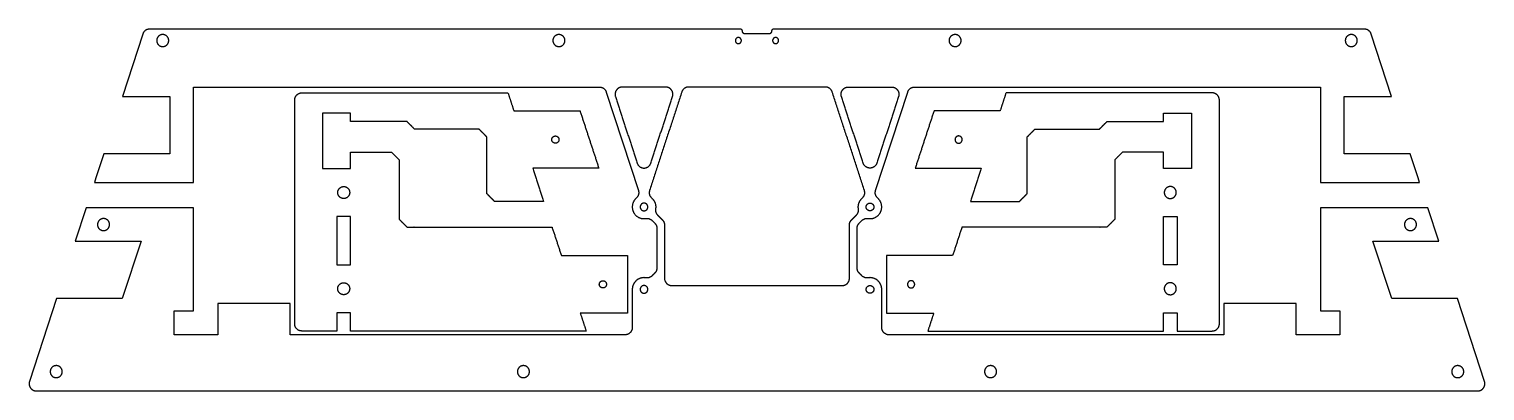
# Model space of a CAD drawing. Header units: inches. Extents: x 13.9 to 37.8, y -9.3 to -3.3.
import ezdxf

# ---------------------------------------------------------------- set-up
doc = ezdxf.new("R2010")
doc.units = ezdxf.units.IN
doc.header["$MEASUREMENT"] = 0
doc.layers.add('cut clear acryl', color=1, linetype='Continuous', true_color=0xfb0007)

msp = doc.modelspace()

# ---------------------------------------------------------------- linework, layer by layer
at = {"layer": 'cut clear acryl'}
for p, q in [((15.782, -3.419), (15.45, -4.438)), ((25.562, -3.337), (15.894, -3.337)), ((25.601, -3.377), (25.601, -3.377)), ((25.838, -3.416), (25.641, -3.416)), ((26.034, -3.416), (25.838, -3.416)), ((26.074, -3.377), (26.074, -3.377)), ((35.781, -3.337), (26.113, -3.337)), ((36.226, -4.438), (35.893, -3.419)), ((16.615, -5.846), (16.615, -4.286)), ((16.615, -4.286), (16.645, -4.286)), ((16.645, -4.286), (20.533, -4.286)), ((20.533, -4.286), (22.056, -4.286)), ((22.056, -4.286), (23.258, -4.286)), ((25.838, -4.286), (24.717, -4.286)), ((26.958, -4.286), (25.838, -4.286)), ((28.417, -4.286), (29.619, -4.286)), ((29.619, -4.286), (31.143, -4.286)), ((31.143, -4.286), (35.03, -4.286)), ((35.03, -4.286), (35.06, -4.286)), ((35.06, -4.286), (35.06, -5.846)), ((15.45, -4.438), (16.223, -4.438)), ((16.223, -4.438), (16.223, -5.38)), ((23.37, -4.368), (23.896, -5.979)), ((27.779, -5.979), (28.305, -4.368)), ((35.452, -5.38), (35.452, -4.438)), ((35.452, -4.438), (36.226, -4.438)), ((15.143, -5.38), (15.015, -5.771)), ((16.223, -5.38), (15.143, -5.38)), ((36.533, -5.38), (35.452, -5.38)), ((36.66, -5.771), (36.533, -5.38)), ((15.015, -5.771), (14.99, -5.846)), ((14.99, -5.846), (16.615, -5.846)), ((35.06, -5.846), (36.685, -5.846)), ((36.685, -5.846), (36.66, -5.771)), ((14.853, -6.266), (14.677, -6.808)), ((16.615, -6.266), (14.853, -6.266)), ((16.615, -7.83), (16.615, -6.266)), ((36.822, -6.266), (35.06, -6.266)), ((35.06, -6.266), (35.06, -7.83)), ((36.999, -6.808), (36.822, -6.266)), ((24.121, -6.471), (24.163, -6.514)), ((24.198, -6.597), (24.198, -7.25)), ((24.324, -6.545), (24.324, -7.303)), ((27.351, -7.303), (27.351, -6.545)), ((27.477, -7.25), (27.477, -6.597)), ((27.512, -6.514), (27.554, -6.471)), ((14.677, -6.808), (15.754, -6.808)), ((15.754, -6.808), (15.445, -7.75)), ((36.23, -7.75), (35.921, -6.808)), ((35.921, -6.808), (36.999, -6.808)), ((24.324, -7.303), (24.324, -7.418)), ((27.351, -7.418), (27.351, -7.303)), ((24.442, -7.536), (25.838, -7.536)), ((25.838, -7.536), (27.233, -7.536)), ((14.37, -7.75), (13.927, -9.106)), ((15.445, -7.75), (14.37, -7.75)), ((16.615, -7.948), (16.615, -7.83)), ((18.195, -7.83), (17.009, -7.83)), ((17.009, -7.83), (17.009, -8.342)), ((18.195, -8.342), (18.195, -7.83)), ((23.796, -7.712), (23.796, -7.948)), ((27.88, -7.948), (27.88, -7.712)), ((34.666, -7.83), (33.48, -7.83)), ((33.48, -7.83), (33.48, -8.342)), ((34.666, -8.342), (34.666, -7.83)), ((35.06, -7.83), (35.06, -7.948)), ((37.306, -7.75), (36.23, -7.75)), ((37.748, -9.106), (37.306, -7.75)), ((16.294, -8.342), (16.294, -7.948)), ((16.294, -7.948), (16.615, -7.948)), ((35.06, -7.948), (35.381, -7.948)), ((35.381, -7.948), (35.381, -8.342)), ((17.009, -8.342), (16.294, -8.342)), ((22.056, -8.342), (20.533, -8.342)), ((31.143, -8.342), (29.619, -8.342)), ((35.381, -8.342), (34.666, -8.342)), ((14.04, -9.261), (25.838, -9.261)), ((25.838, -9.261), (37.636, -9.261))]:
    msp.add_line(p, q, dxfattribs=at)
for points, weights in [([(15.894, -3.337), (15.809, -3.337), (15.782, -3.419)], [1, 0.809348720072, 1]), ([(25.601, -3.377), (25.601, -3.337), (25.562, -3.337)], [1, 0.707106781186, 1]), ([(25.641, -3.416), (25.601, -3.416), (25.601, -3.377)], [1, 0.707106781185, 1]), ([(26.074, -3.377), (26.074, -3.416), (26.034, -3.416)], [1, 0.707106781185, 1]), ([(26.113, -3.337), (26.074, -3.337), (26.074, -3.377)], [1, 0.707106781186, 1]), ([(35.893, -3.419), (35.866, -3.337), (35.781, -3.337)], [1, 0.809348720072, 1]), ([(23.258, -4.286), (23.344, -4.286), (23.37, -4.368)], [1, 0.809348720073, 1]), ([(24.717, -4.286), (24.631, -4.286), (24.605, -4.368)], [1, 0.809348720069, 1]), ([(27.07, -4.368), (27.044, -4.286), (26.958, -4.286)], [1, 0.809348720069, 1]), ([(28.305, -4.368), (28.331, -4.286), (28.417, -4.286)], [1, 0.809348720073, 1]), ([(18.269, -4.499), (18.269, -4.381), (18.387, -4.381)], [1, 0.707106781187, 1]), ([(33.407, -4.499), (33.407, -4.381), (33.289, -4.381)], [1, 0.707106781187, 1]), ([(23.896, -5.979), (23.92, -6.053), (23.861, -6.104)], [1, 0.834453122648, 1]), ([(24.079, -5.979), (24.055, -6.053), (24.114, -6.104)], [1, 0.834453128853, 1]), ([(24.114, -6.104), (24.194, -6.175), (24.177, -6.28)], [1.05017278213, 0.895922483208, 1]), ([(27.561, -6.104), (27.62, -6.053), (27.596, -5.979)], [1, 0.834453128853, 1]), ([(27.814, -6.104), (27.755, -6.053), (27.779, -5.979)], [1, 0.834453122648, 1]), ([(24.177, -6.28), (24.167, -6.339), (24.21, -6.382)], [1, 0.889943011093, 1]), ([(27.465, -6.382), (27.508, -6.339), (27.498, -6.28)], [1, 0.889943011093, 1]), ([(24.018, -6.438), (24.078, -6.429), (24.121, -6.471)], [1, 0.889943030399, 1]), ([(24.163, -6.514), (24.198, -6.548), (24.198, -6.597)], [1, 0.923879532875, 1]), ([(24.289, -6.461), (24.324, -6.496), (24.324, -6.545)], [1, 0.923879532511, 1]), ([(27.351, -6.545), (27.351, -6.496), (27.386, -6.461)], [1, 0.923879532511, 1]), ([(27.477, -6.597), (27.477, -6.548), (27.512, -6.514)], [1, 0.923879532875, 1]), ([(27.554, -6.471), (27.597, -6.429), (27.657, -6.438)], [1, 0.889943030399, 1]), ([(24.121, -7.376), (24.078, -7.419), (24.018, -7.409)], [1, 0.889943011094, 1]), ([(24.198, -7.25), (24.198, -7.299), (24.163, -7.334)], [1, 0.923879532512, 1]), ([(27.512, -7.334), (27.477, -7.299), (27.477, -7.25)], [1, 0.923879532512, 1]), ([(27.657, -7.409), (27.597, -7.419), (27.554, -7.376)], [1, 0.889943011094, 1]), ([(24.324, -7.418), (24.324, -7.536), (24.442, -7.536)], [1, 0.707106781187, 1]), ([(27.233, -7.536), (27.351, -7.536), (27.351, -7.418)], [1, 0.707106781187, 1]), ([(18.387, -8.28), (18.269, -8.28), (18.269, -8.162)], [1, 0.707106781186, 1]), ([(23.796, -8.223), (23.796, -8.342), (23.677, -8.342)], [1, 0.707106781187, 1]), ([(27.998, -8.342), (27.88, -8.342), (27.88, -8.223)], [1, 0.707106781187, 1]), ([(33.289, -8.28), (33.407, -8.28), (33.407, -8.162)], [1, 0.707106781186, 1])]:
    msp.add_rational_spline(points, weights, degree=2, dxfattribs=at)
for points, weights, knots in [([(16.207, -3.524), (16.207, -3.623), (16.108, -3.623), (16.01, -3.623), (16.01, -3.524), (16.01, -3.426), (16.108, -3.426), (16.207, -3.426), (16.207, -3.524)], [1, 0.707106781187, 1, 0.707106781187, 1, 0.707106781187, 1, 0.707106781187, 1], [-15.707963, -15.707963, -15.707963, -11.780972, -11.780972, -7.853982, -7.853982, -3.926991, -3.926991, 0, 0, 0]), ([(22.693, -3.524), (22.693, -3.623), (22.594, -3.623), (22.496, -3.623), (22.496, -3.524), (22.496, -3.426), (22.594, -3.426), (22.693, -3.426), (22.693, -3.524)], [1, 0.707106781187, 1, 0.707106781187, 1, 0.707106781187, 1, 0.707106781187, 1], [-15.707963, -15.707963, -15.707963, -11.780972, -11.780972, -7.853982, -7.853982, -3.926991, -3.926991, 0, 0, 0]), ([(25.582, -3.524), (25.582, -3.574), (25.532, -3.574), (25.483, -3.574), (25.483, -3.524), (25.483, -3.475), (25.532, -3.475), (25.582, -3.475), (25.582, -3.524)], [1, 0.707106781187, 1, 0.707106781187, 1, 0.707106781187, 1, 0.707106781187, 1], [-7.853982, -7.853982, -7.853982, -5.890486, -5.890486, -3.926991, -3.926991, -1.963495, -1.963495, 0, 0, 0]), ([(26.093, -3.524), (26.093, -3.475), (26.143, -3.475), (26.192, -3.475), (26.192, -3.524), (26.192, -3.574), (26.143, -3.574), (26.093, -3.574), (26.093, -3.524)], [1, 0.707106781187, 1, 0.707106781187, 1, 0.707106781187, 1, 0.707106781187, 1], [-7.853982, -7.853982, -7.853982, -5.890486, -5.890486, -3.926991, -3.926991, -1.963495, -1.963495, 0, 0, 0]), ([(29.179, -3.524), (29.179, -3.623), (29.081, -3.623), (28.982, -3.623), (28.982, -3.524), (28.982, -3.426), (29.081, -3.426), (29.179, -3.426), (29.179, -3.524)], [1, 0.707106781187, 1, 0.707106781187, 1, 0.707106781187, 1, 0.707106781187, 1], [-15.707963, -15.707963, -15.707963, -11.780972, -11.780972, -7.853982, -7.853982, -3.926991, -3.926991, 0, 0, 0]), ([(35.665, -3.524), (35.665, -3.623), (35.567, -3.623), (35.469, -3.623), (35.469, -3.524), (35.469, -3.426), (35.567, -3.426), (35.665, -3.426), (35.665, -3.524)], [1, 0.707106781187, 1, 0.707106781187, 1, 0.707106781187, 1, 0.707106781187, 1], [-15.707963, -15.707963, -15.707963, -11.780972, -11.780972, -7.853982, -7.853982, -3.926991, -3.926991, 0, 0, 0]), ([(23.632, -4.286), (23.572, -4.286), (23.537, -4.335), (23.501, -4.384), (23.52, -4.441)], [1, 0.890878330607, 1, 0.890878330607, 1], [0, 0, 0, 2.829127, 2.829127, 5.658254, 5.658254, 5.658254]), ([(24.455, -4.441), (24.474, -4.384), (24.438, -4.335), (24.403, -4.286), (24.343, -4.286)], [1, 0.890878330607, 1, 0.890878330607, 1], [0, 0, 0, 2.829127, 2.829127, 5.658254, 5.658254, 5.658254]), ([(27.22, -4.441), (27.201, -4.384), (27.237, -4.335), (27.272, -4.286), (27.332, -4.286)], [1, 0.890878330607, 1, 0.890878330607, 1], [0, 0, 0, 2.829127, 2.829127, 5.658254, 5.658254, 5.658254]), ([(28.043, -4.286), (28.103, -4.286), (28.138, -4.335), (28.174, -4.384), (28.155, -4.441)], [1, 0.890878330607, 1, 0.890878330607, 1], [0, 0, 0, 2.829127, 2.829127, 5.658254, 5.658254, 5.658254]), ([(22.478, -5.146), (22.478, -5.205), (22.537, -5.205), (22.596, -5.205), (22.596, -5.146), (22.596, -5.087), (22.537, -5.087), (22.478, -5.087), (22.478, -5.146)], [1, 0.707106781187, 1, 0.707106781187, 1, 0.707106781187, 1, 0.707106781187, 1], [898.798607, 898.798607, 898.798607, 901.154802, 901.154802, 903.510996, 903.510996, 905.867191, 905.867191, 908.223385, 908.223385, 908.223385]), ([(29.197, -5.146), (29.197, -5.205), (29.138, -5.205), (29.079, -5.205), (29.079, -5.146), (29.079, -5.087), (29.138, -5.087), (29.197, -5.087), (29.197, -5.146)], [1, 0.707106781187, 1, 0.707106781187, 1, 0.707106781187, 1, 0.707106781187, 1], [898.798607, 898.798607, 898.798607, 901.154802, 901.154802, 903.510996, 903.510996, 905.867191, 905.867191, 908.223385, 908.223385, 908.223385]), ([(23.875, -5.53), (23.902, -5.612), (23.988, -5.612), (24.073, -5.612), (24.1, -5.53)], [1, 0.809348720073, 1, 0.809348720073, 1], [0, 0, 0, 3.766524, 3.766524, 7.533047, 7.533047, 7.533047]), ([(27.8, -5.53), (27.773, -5.612), (27.688, -5.612), (27.602, -5.612), (27.575, -5.53)], [1, 0.809348720073, 1, 0.809348720073, 1], [0, 0, 0, 3.766524, 3.766524, 7.533047, 7.533047, 7.533047]), ([(19.17, -6.013), (19.17, -5.915), (19.072, -5.915), (18.973, -5.915), (18.973, -6.013), (18.973, -6.111), (19.072, -6.111), (19.17, -6.111), (19.17, -6.013)], [1, 0.707106781187, 1, 0.707106781187, 1, 0.707106781187, 1, 0.707106781187, 1], [883.090644, 883.090644, 883.090644, 887.017635, 887.017635, 890.944626, 890.944626, 894.871617, 894.871617, 898.798607, 898.798607, 898.798607]), ([(32.505, -6.013), (32.505, -5.915), (32.603, -5.915), (32.702, -5.915), (32.702, -6.013), (32.702, -6.111), (32.603, -6.111), (32.505, -6.111), (32.505, -6.013)], [1, 0.707106781187, 1, 0.707106781187, 1, 0.707106781187, 1, 0.707106781187, 1], [883.090644, 883.090644, 883.090644, 887.017635, 887.017635, 890.944626, 890.944626, 894.871617, 894.871617, 898.798607, 898.798607, 898.798607]), ([(23.861, -6.104), (23.752, -6.2), (23.814, -6.331), (23.876, -6.462), (24.018, -6.438)], [1, 0.798411556467, 1, 0.798411556467, 1], [-1960.821993, -1960.821993, -1960.821993, -1954.519827, -1954.519827, -1948.21766, -1948.21766, -1948.21766]), ([(24.051, -6.249), (24.051, -6.312), (23.988, -6.312), (23.925, -6.312), (23.925, -6.249), (23.925, -6.186), (23.988, -6.186), (24.051, -6.186), (24.051, -6.249)], [1, 0.707106781187, 1, 0.707106781187, 1, 0.707106781187, 1, 0.707106781187, 1], [-10.053096, -10.053096, -10.053096, -7.539822, -7.539822, -5.026548, -5.026548, -2.513274, -2.513274, 0, 0, 0]), ([(27.498, -6.28), (27.496, -6.264), (27.496, -6.249), (27.496, -6.162), (27.561, -6.104)], [1.04868413537, 1.07681785281, 1.11297052696, 0.936866393169, 0.951034799554], [-484.923555, -484.923555, -484.923555, -484.644822, -484.644822, -483.287082, -483.287082, -483.287082]), ([(27.625, -6.249), (27.625, -6.312), (27.688, -6.312), (27.751, -6.312), (27.751, -6.249), (27.751, -6.186), (27.688, -6.186), (27.625, -6.186), (27.625, -6.249)], [1, 0.707106781187, 1, 0.707106781187, 1, 0.707106781187, 1, 0.707106781187, 1], [-10.053096, -10.053096, -10.053096, -7.539822, -7.539822, -5.026548, -5.026548, -2.513274, -2.513274, 0, 0, 0]), ([(27.657, -6.438), (27.8, -6.462), (27.861, -6.331), (27.923, -6.2), (27.814, -6.104)], [1, 0.798411556467, 1, 0.798411556467, 1], [-928.358249, -928.358249, -928.358249, -922.056083, -922.056083, -915.753916, -915.753916, -915.753916]), ([(15.238, -6.537), (15.238, -6.636), (15.14, -6.636), (15.041, -6.636), (15.041, -6.537), (15.041, -6.439), (15.14, -6.439), (15.238, -6.439), (15.238, -6.537)], [1, 0.707106781187, 1, 0.707106781187, 1, 0.707106781187, 1, 0.707106781187, 1], [-15.707963, -15.707963, -15.707963, -11.780972, -11.780972, -7.853982, -7.853982, -3.926991, -3.926991, 0, 0, 0]), ([(36.634, -6.537), (36.634, -6.636), (36.535, -6.636), (36.437, -6.636), (36.437, -6.537), (36.437, -6.439), (36.535, -6.439), (36.634, -6.439), (36.634, -6.537)], [1, 0.707106781187, 1, 0.707106781187, 1, 0.707106781187, 1, 0.707106781187, 1], [-15.707963, -15.707963, -15.707963, -11.780972, -11.780972, -7.853982, -7.853982, -3.926991, -3.926991, 0, 0, 0]), ([(19.17, -7.588), (19.17, -7.489), (19.072, -7.489), (18.973, -7.489), (18.973, -7.588), (18.973, -7.686), (19.072, -7.686), (19.17, -7.686), (19.17, -7.588)], [1, 0.707106781187, 1, 0.707106781187, 1, 0.707106781187, 1, 0.707106781187, 1], [867.382681, 867.382681, 867.382681, 871.309672, 871.309672, 875.236663, 875.236663, 879.163653, 879.163653, 883.090644, 883.090644, 883.090644]), ([(23.256, -7.516), (23.256, -7.575), (23.315, -7.575), (23.374, -7.575), (23.374, -7.516), (23.374, -7.457), (23.315, -7.457), (23.256, -7.457), (23.256, -7.516)], [1, 0.707106781187, 1, 0.707106781187, 1, 0.707106781187, 1, 0.707106781187, 1], [908.223385, 908.223385, 908.223385, 910.57958, 910.57958, 912.935774, 912.935774, 915.291969, 915.291969, 917.648163, 917.648163, 917.648163]), ([(24.018, -7.409), (23.9, -7.39), (23.831, -7.488), (23.796, -7.537), (23.796, -7.599)], [0.999999945019, 0.884696764084, 1.08645286742, 0.972731385931, 0.959742988253], [-1879.554424, -1879.554424, -1879.554424, -1874.175743, -1874.175743, -1871.144006, -1871.144006, -1871.144006]), ([(24.051, -7.599), (24.051, -7.662), (23.988, -7.662), (23.925, -7.662), (23.925, -7.599), (23.925, -7.536), (23.988, -7.536), (24.051, -7.536), (24.051, -7.599)], [1, 0.707106781187, 1, 0.707106781187, 1, 0.707106781187, 1, 0.707106781187, 1], [-10.053096, -10.053096, -10.053096, -7.539822, -7.539822, -5.026548, -5.026548, -2.513274, -2.513274, 0, 0, 0]), ([(27.625, -7.599), (27.625, -7.662), (27.688, -7.662), (27.751, -7.662), (27.751, -7.599), (27.751, -7.536), (27.688, -7.536), (27.625, -7.536), (27.625, -7.599)], [1, 0.707106781187, 1, 0.707106781187, 1, 0.707106781187, 1, 0.707106781187, 1], [-10.053096, -10.053096, -10.053096, -7.539822, -7.539822, -5.026548, -5.026548, -2.513274, -2.513274, 0, 0, 0]), ([(27.88, -7.599), (27.88, -7.537), (27.844, -7.488), (27.775, -7.39), (27.657, -7.409)], [0.959742988253, 0.972731385931, 1.08645286742, 0.884696764084, 0.999999945019], [-1005.431904, -1005.431904, -1005.431904, -1002.400166, -1002.400166, -997.021486, -997.021486, -997.021486]), ([(28.419, -7.516), (28.419, -7.575), (28.36, -7.575), (28.301, -7.575), (28.301, -7.516), (28.301, -7.457), (28.36, -7.457), (28.419, -7.457), (28.419, -7.516)], [1, 0.707106781187, 1, 0.707106781187, 1, 0.707106781187, 1, 0.707106781187, 1], [908.223385, 908.223385, 908.223385, 910.57958, 910.57958, 912.935774, 912.935774, 915.291969, 915.291969, 917.648163, 917.648163, 917.648163]), ([(32.505, -7.588), (32.505, -7.489), (32.603, -7.489), (32.702, -7.489), (32.702, -7.588), (32.702, -7.686), (32.603, -7.686), (32.505, -7.686), (32.505, -7.588)], [1, 0.707106781187, 1, 0.707106781187, 1, 0.707106781187, 1, 0.707106781187, 1], [867.382681, 867.382681, 867.382681, 871.309672, 871.309672, 875.236663, 875.236663, 879.163653, 879.163653, 883.090644, 883.090644, 883.090644]), ([(14.464, -8.946), (14.464, -9.044), (14.366, -9.044), (14.267, -9.044), (14.267, -8.946), (14.267, -8.847), (14.366, -8.847), (14.464, -8.847), (14.464, -8.946)], [1, 0.707106781187, 1, 0.707106781187, 1, 0.707106781187, 1, 0.707106781187, 1], [-15.707963, -15.707963, -15.707963, -11.780972, -11.780972, -7.853982, -7.853982, -3.926991, -3.926991, 0, 0, 0]), ([(22.112, -8.946), (22.112, -9.044), (22.014, -9.044), (21.915, -9.044), (21.915, -8.946), (21.915, -8.847), (22.014, -8.847), (22.112, -8.847), (22.112, -8.946)], [1, 0.707106781187, 1, 0.707106781187, 1, 0.707106781187, 1, 0.707106781187, 1], [-15.707963, -15.707963, -15.707963, -11.780972, -11.780972, -7.853982, -7.853982, -3.926991, -3.926991, 0, 0, 0]), ([(29.76, -8.946), (29.76, -9.044), (29.662, -9.044), (29.563, -9.044), (29.563, -8.946), (29.563, -8.847), (29.662, -8.847), (29.76, -8.847), (29.76, -8.946)], [1, 0.707106781187, 1, 0.707106781187, 1, 0.707106781187, 1, 0.707106781187, 1], [-15.707963, -15.707963, -15.707963, -11.780972, -11.780972, -7.853982, -7.853982, -3.926991, -3.926991, 0, 0, 0]), ([(37.408, -8.946), (37.408, -9.044), (37.309, -9.044), (37.211, -9.044), (37.211, -8.946), (37.211, -8.847), (37.309, -8.847), (37.408, -8.847), (37.408, -8.946)], [1, 0.707106781187, 1, 0.707106781187, 1, 0.707106781187, 1, 0.707106781187, 1], [-15.707963, -15.707963, -15.707963, -11.780972, -11.780972, -7.853982, -7.853982, -3.926991, -3.926991, 0, 0, 0]), ([(13.927, -9.106), (13.909, -9.163), (13.944, -9.212), (13.979, -9.261), (14.04, -9.261)], [1, 0.890878330607, 1, 0.890878330607, 1], [-1470.200746, -1470.200746, -1470.200746, -1467.371619, -1467.371619, -1464.542491, -1464.542491, -1464.542491]), ([(37.636, -9.261), (37.696, -9.261), (37.731, -9.212), (37.767, -9.163), (37.748, -9.106)], [1, 0.890878330607, 1, 0.890878330607, 1], [-1412.033418, -1412.033418, -1412.033418, -1409.204291, -1409.204291, -1406.375164, -1406.375164, -1406.375164])]:
    msp.add_rational_spline(points, weights, degree=2, knots=knots, dxfattribs=at)
for points in [[(24.343, -4.286), (23.988, -4.286), (23.632, -4.286)], [(27.332, -4.286), (27.688, -4.286), (28.043, -4.286)], [(18.269, -8.162), (18.269, -6.331), (18.269, -4.499)], [(18.387, -4.381), (20.074, -4.381), (21.761, -4.381)], [(21.761, -4.381), (21.809, -4.528), (21.857, -4.675)], [(23.52, -4.441), (23.698, -4.986), (23.875, -5.53)], [(24.605, -4.368), (24.342, -5.173), (24.079, -5.979)], [(24.1, -5.53), (24.277, -4.986), (24.455, -4.441)], [(27.596, -5.979), (27.333, -5.173), (27.07, -4.368)], [(27.575, -5.53), (27.398, -4.986), (27.22, -4.441)], [(28.155, -4.441), (27.977, -4.986), (27.8, -5.53)], [(29.914, -4.381), (29.866, -4.528), (29.818, -4.675)], [(33.289, -4.381), (31.601, -4.381), (29.914, -4.381)], [(33.407, -8.162), (33.407, -6.331), (33.407, -4.499)], [(19.182, -4.713), (18.954, -4.713), (18.725, -4.713)], [(18.725, -4.713), (18.725, -5.166), (18.725, -5.62)], [(19.182, -4.851), (19.182, -4.782), (19.182, -4.713)], [(21.857, -4.675), (22.398, -4.675), (22.94, -4.675)], [(22.94, -4.675), (23.094, -5.146), (23.249, -5.616)], [(28.736, -4.675), (28.581, -5.146), (28.427, -5.616)], [(29.818, -4.675), (29.277, -4.675), (28.736, -4.675)], [(32.493, -4.851), (32.493, -4.782), (32.493, -4.713)], [(32.493, -4.713), (32.722, -4.713), (32.95, -4.713)], [(32.95, -4.713), (32.95, -5.166), (32.95, -5.62)], [(20.108, -4.851), (19.645, -4.851), (19.182, -4.851)], [(20.234, -4.977), (20.171, -4.914), (20.108, -4.851)], [(21.289, -4.977), (20.761, -4.977), (20.234, -4.977)], [(21.415, -5.103), (21.352, -5.04), (21.289, -4.977)], [(30.26, -5.103), (30.323, -5.04), (30.386, -4.977)], [(30.386, -4.977), (30.914, -4.977), (31.441, -4.977)], [(31.441, -4.977), (31.504, -4.914), (31.567, -4.851)], [(31.567, -4.851), (32.03, -4.851), (32.493, -4.851)], [(21.415, -6.032), (21.415, -5.568), (21.415, -5.103)], [(30.26, -6.032), (30.26, -5.568), (30.26, -5.103)], [(19.182, -5.619), (19.182, -5.487), (19.182, -5.354)], [(19.182, -5.354), (19.519, -5.354), (19.856, -5.354)], [(19.982, -5.48), (19.982, -5.966), (19.982, -6.453)], [(31.693, -5.48), (31.693, -5.966), (31.693, -6.453)], [(32.493, -5.354), (32.156, -5.354), (31.819, -5.354)], [(32.493, -5.619), (32.493, -5.487), (32.493, -5.354)], [(18.725, -5.62), (18.843, -5.62), (18.961, -5.62)], [(18.961, -5.62), (18.961, -5.62), (18.961, -5.619)], [(18.961, -5.619), (19.072, -5.619), (19.182, -5.619)], [(23.249, -5.616), (22.707, -5.616), (22.166, -5.616)], [(22.166, -5.616), (22.255, -5.887), (22.344, -6.158)], [(28.427, -5.616), (28.968, -5.616), (29.509, -5.616)], [(29.509, -5.616), (29.42, -5.887), (29.331, -6.158)], [(32.714, -5.619), (32.603, -5.619), (32.493, -5.619)], [(32.714, -5.62), (32.714, -5.62), (32.714, -5.619)], [(32.95, -5.62), (32.832, -5.62), (32.714, -5.62)], [(21.541, -6.158), (21.478, -6.095), (21.415, -6.032)], [(22.344, -6.158), (21.942, -6.158), (21.541, -6.158)], [(29.331, -6.158), (29.733, -6.158), (30.134, -6.158)], [(30.134, -6.158), (30.197, -6.095), (30.26, -6.032)], [(19.182, -6.407), (19.072, -6.407), (18.961, -6.407)], [(18.961, -6.407), (18.961, -6.8), (18.961, -7.194)], [(19.182, -7.194), (19.182, -6.8), (19.182, -6.407)], [(24.21, -6.382), (24.25, -6.422), (24.289, -6.461)], [(27.386, -6.461), (27.425, -6.422), (27.465, -6.382)], [(32.493, -6.407), (32.603, -6.407), (32.714, -6.407)], [(32.493, -7.194), (32.493, -6.8), (32.493, -6.407)], [(32.714, -6.407), (32.714, -6.8), (32.714, -7.194)], [(19.982, -6.453), (20.045, -6.516), (20.108, -6.579)], [(22.482, -6.579), (22.559, -6.812), (22.635, -7.045)], [(29.193, -6.579), (29.117, -6.812), (29.04, -7.045)], [(31.693, -6.453), (31.63, -6.516), (31.567, -6.579)], [(22.635, -7.045), (23.176, -7.045), (23.717, -7.045)], [(23.717, -7.045), (23.717, -7.516), (23.717, -7.986)], [(29.04, -7.045), (28.499, -7.045), (27.958, -7.045)], [(27.958, -7.045), (27.958, -7.516), (27.958, -7.986)], [(18.961, -7.194), (19.072, -7.194), (19.182, -7.194)], [(24.163, -7.334), (24.142, -7.355), (24.121, -7.376)], [(27.554, -7.376), (27.533, -7.355), (27.512, -7.334)], [(32.714, -7.194), (32.603, -7.194), (32.493, -7.194)], [(23.796, -7.599), (23.796, -7.655), (23.796, -7.712)], [(27.88, -7.712), (27.88, -7.655), (27.88, -7.599)], [(19.182, -7.981), (19.072, -7.981), (18.961, -7.981)], [(18.961, -7.981), (18.961, -8.131), (18.961, -8.28)], [(19.182, -8.28), (19.182, -8.131), (19.182, -7.981)], [(23.717, -7.986), (23.331, -7.986), (22.944, -7.986)], [(22.944, -7.986), (22.992, -8.133), (23.041, -8.28)], [(23.796, -7.948), (23.796, -8.086), (23.796, -8.223)], [(27.88, -8.223), (27.88, -8.086), (27.88, -7.948)], [(27.958, -7.986), (28.344, -7.986), (28.731, -7.986)], [(28.731, -7.986), (28.683, -8.133), (28.635, -8.28)], [(32.493, -8.28), (32.493, -8.131), (32.493, -7.981)], [(32.493, -7.981), (32.603, -7.981), (32.714, -7.981)], [(32.714, -7.981), (32.714, -8.131), (32.714, -8.28)], [(18.961, -8.28), (18.674, -8.28), (18.387, -8.28)], [(23.041, -8.28), (21.111, -8.28), (19.182, -8.28)], [(28.635, -8.28), (30.564, -8.28), (32.493, -8.28)], [(32.714, -8.28), (33.001, -8.28), (33.289, -8.28)], [(20.533, -8.342), (19.364, -8.342), (18.195, -8.342)], [(23.677, -8.342), (22.867, -8.342), (22.056, -8.342)], [(29.619, -8.342), (28.808, -8.342), (27.998, -8.342)], [(33.48, -8.342), (32.311, -8.342), (31.143, -8.342)]]:
    msp.add_open_spline(points, degree=2, dxfattribs=at)
for points, knots in [([(19.856, -5.354), (19.878, -5.376), (19.9, -5.398), (19.941, -5.439), (19.982, -5.48)], [889.831393, 889.831393, 889.831393, 891.41005, 891.41005, 894.356876, 894.356876, 894.356876]), ([(31.819, -5.354), (31.797, -5.376), (31.775, -5.398), (31.734, -5.439), (31.693, -5.48)], [889.831393, 889.831393, 889.831393, 891.41005, 891.41005, 894.356876, 894.356876, 894.356876]), ([(20.108, -6.579), (20.171, -6.579), (20.234, -6.579), (21.358, -6.579), (22.482, -6.579)], [923.598639, 923.598639, 923.598639, 926.798639, 926.798639, 983.910178, 983.910178, 983.910178]), ([(31.567, -6.579), (31.504, -6.579), (31.441, -6.579), (30.317, -6.579), (29.193, -6.579)], [923.598639, 923.598639, 923.598639, 926.798639, 926.798639, 983.910178, 983.910178, 983.910178])]:
    msp.add_open_spline(points, degree=2, knots=knots, dxfattribs=at)

doc.saveas('drawing.dxf')
